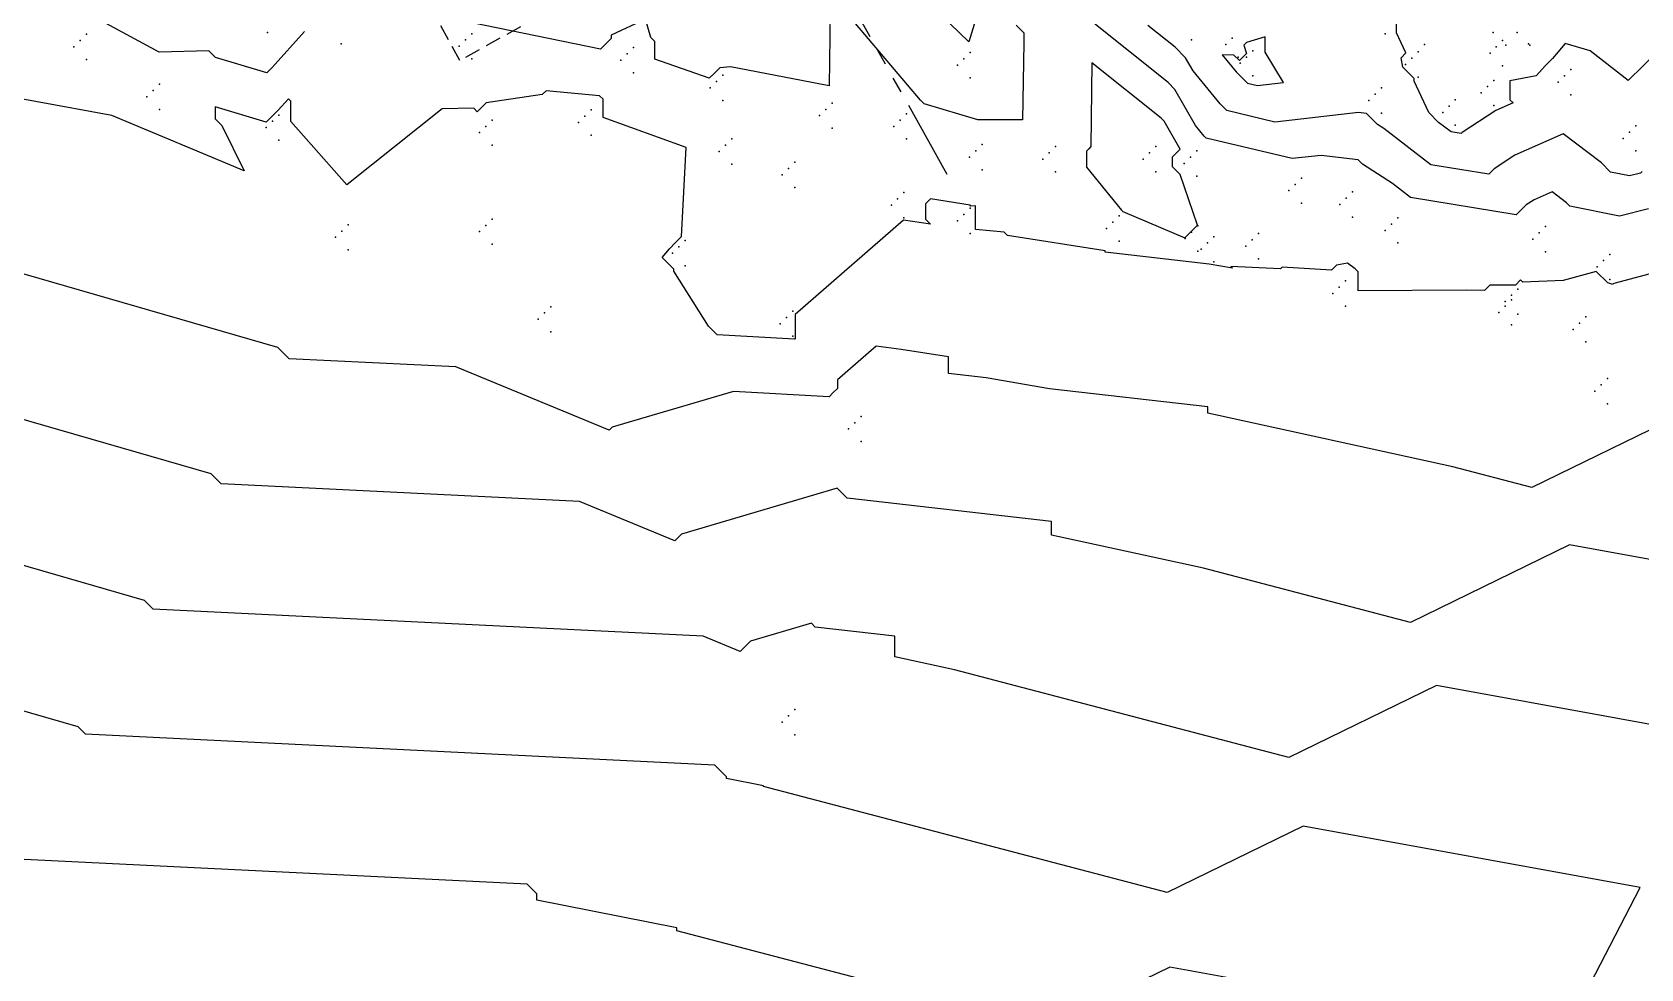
# Model space of a CAD drawing. Header units: metres. Extents: x 419582 to 423558, y 4805372 to 4807539.
# Drawn here: x 420765.54 to 420791.04, y 4805828.9 to 4805843.75 of the extents above; entities that cross this region are included whole.
import ezdxf

# ---------------------------------------------------------------- set-up
doc = ezdxf.new("R2010")
doc.units = ezdxf.units.M
doc.linetypes.add('HIDDEN', pattern=[0.375, 0.25, -0.125])
doc.linetypes.add('PHANTOM', pattern=[2.5, 1.25, -0.25, 0.25, -0.25, 0.25, -0.25])
for name, color, linetype in [('_pieds', 253, 'HIDDEN'), ('C-TINN', 4, 'Continuous'), ('C-TOPO-MAJR', 9, 'Continuous'), ('C-TOPO-MINR', 8, 'Continuous')]:
    doc.layers.add(name, color=color, linetype=linetype)

# ---------------------------------------------------------------- blocks, each defined once
blk = doc.blocks.new('AN30 +3 +0')
at = {"linetype": 'PHANTOM', "flags": 128}
blk.add_lwpolyline([(0, -11.382), (0, 11.382)], dxfattribs=at)

msp = doc.modelspace()

# ---------------------------------------------------------------- linework, layer by layer
at = {"layer": '_pieds', "elevation": 1718.013, "flags": 128}
msp.add_lwpolyline([(420772.322, 4805843.306), (420766.439, 4805853.865), (420776.997, 4805859.748), (420782.88, 4805849.189)], close=True, dxfattribs=at)
at = {"layer": 'C-TINN', "color": 4, "linetype": 'Continuous', "lineweight": -3}
for p in [(420769.27, 4805843.75, 1679.18), (420772.51, 4805843.73, 1680.57), (420786.99, 4805843.73, 1678.32), (420788.7, 4805843.75, 1677.38), (420789.08, 4805843.75, 1677.59), (420766.2, 4805843.52, 1680.59), (420766.3, 4805843.62, 1680.59), (420766.4, 4805843.72, 1680.59), (420770.44, 4805843.57, 1680.54), (420772.31, 4805843.53, 1680.57), (420772.41, 4805843.63, 1680.57), (420775.07, 4805843.51, 1680.35), (420783.92, 4805843.63, 1678.44), (420784.46, 4805843.56, 1678.34), (420784.56, 4805843.66, 1678.34), (420787.61, 4805843.56, 1677.57), (420788.75, 4805843.52, 1677.5), (420788.85, 4805843.62, 1677.5), (420788.9, 4805843.55, 1677.38), (420789.26, 4805843.57, 1677.6), (420789.28, 4805843.55, 1677.59), (420766.4, 4805843.32, 1680.59), (420772.51, 4805843.33, 1680.57), (420774.87, 4805843.31, 1680.35), (420774.97, 4805843.41, 1680.35), (420780.21, 4805843.23, 1679.11), (420780.31, 4805843.33, 1679.11), (420780.41, 4805843.43, 1679.11), (420784.66, 4805843.36, 1678.34), (420784.69, 4805843.26, 1677.74), (420784.79, 4805843.36, 1677.74), (420784.89, 4805843.46, 1677.74), (420787.31, 4805843.24, 1677.91), (420787.41, 4805843.34, 1677.91), (420787.51, 4805843.44, 1677.91), (420788.65, 4805843.42, 1677.5), (420788.85, 4805843.22, 1677.5), (420775.07, 4805843.11, 1680.35), (420776.39, 4805842.97, 1680.15), (420776.49, 4805843.07, 1680.15), (420780.41, 4805843.03, 1679.11), (420784.89, 4805843.06, 1677.74), (420787.51, 4805843.04, 1677.91), (420788.71, 4805842.99, 1677.89), (420789.73, 4805842.96, 1678.33), (420789.83, 4805843.06, 1678.33), (420789.93, 4805843.16, 1678.33), (420767.36, 4805842.73, 1680.88), (420767.46, 4805842.83, 1680.88), (420767.56, 4805842.93, 1680.88), (420776.29, 4805842.87, 1680.15), (420786.83, 4805842.77, 1678.72), (420786.93, 4805842.87, 1678.72), (420788.51, 4805842.79, 1677.89), (420788.61, 4805842.89, 1677.89), (420789.93, 4805842.76, 1678.33), (420767.56, 4805842.53, 1680.88), (420774.4, 4805842.52, 1681.26), (420776.49, 4805842.67, 1680.15), (420778.12, 4805842.53, 1680.25), (420778.22, 4805842.63, 1680.25), (420779.4, 4805842.46, 1680.34), (420786.73, 4805842.67, 1678.72), (420786.93, 4805842.47, 1678.72), (420787.9, 4805842.48, 1677.79), (420788, 4805842.58, 1677.79), (420788.1, 4805842.68, 1677.79), (420788.71, 4805842.59, 1677.89), (420769.25, 4805842.24, 1681.11), (420769.35, 4805842.34, 1681.11), (420769.45, 4805842.44, 1681.11), (420772.73, 4805842.26, 1681.17), (420772.83, 4805842.36, 1681.17), (420774.2, 4805842.32, 1681.26), (420774.3, 4805842.42, 1681.26), (420778.02, 4805842.43, 1680.25), (420778.22, 4805842.23, 1680.25), (420779.2, 4805842.26, 1680.34), (420779.3, 4805842.36, 1680.34), (420788.1, 4805842.28, 1677.79), (420790.96, 4805842.27, 1678.38), (420769.45, 4805842.04, 1681.11), (420772.63, 4805842.16, 1681.17), (420772.83, 4805841.96, 1681.17), (420774.4, 4805842.12, 1681.26), (420776.53, 4805841.96, 1680.91), (420776.63, 4805842.06, 1680.91), (420779.4, 4805842.06, 1680.34), (420780.6, 4805841.97, 1680.52), (420781.76, 4805841.94, 1680.56), (420783.35, 4805841.94, 1681.8), (420790.76, 4805842.07, 1678.38), (420790.86, 4805842.17, 1678.38), (420776.43, 4805841.86, 1680.91), (420777.63, 4805841.69, 1680.92), (420780.4, 4805841.77, 1680.52), (420780.5, 4805841.87, 1680.52), (420781.56, 4805841.74, 1680.56), (420781.66, 4805841.84, 1680.56), (420783.15, 4805841.74, 1681.8), (420783.25, 4805841.84, 1681.8), (420783.9, 4805841.77, 1680.46), (420784, 4805841.87, 1680.46), (420790.96, 4805841.87, 1678.38), (420776.63, 4805841.66, 1680.91), (420777.43, 4805841.49, 1680.92), (420777.53, 4805841.59, 1680.92), (420780.6, 4805841.57, 1680.52), (420781.76, 4805841.54, 1680.56), (420783.35, 4805841.54, 1681.8), (420783.8, 4805841.67, 1680.46), (420784, 4805841.47, 1680.46), (420785.66, 4805841.44, 1680.53), (420777.63, 4805841.29, 1680.92), (420779.36, 4805841.21, 1680.98), (420785.46, 4805841.24, 1680.53), (420785.56, 4805841.34, 1680.53), (420786.47, 4805841.22, 1680.69), (420779.16, 4805841.01, 1680.98), (420779.26, 4805841.11, 1680.98), (420780.41, 4805840.96, 1681.03), (420785.66, 4805841.04, 1680.53), (420786.27, 4805841.02, 1680.69), (420786.37, 4805841.12, 1680.69), (420770.55, 4805840.7, 1681.13), (420772.73, 4805840.69, 1681.21), (420772.83, 4805840.79, 1681.21), (420779.36, 4805840.81, 1680.98), (420780.21, 4805840.76, 1681.03), (420780.31, 4805840.86, 1681.03), (420782.67, 4805840.74, 1680.91), (420782.77, 4805840.84, 1680.91), (420784.02, 4805840.68, 1680.99), (420786.47, 4805840.82, 1680.69), (420787.09, 4805840.71, 1680.62), (420787.19, 4805840.81, 1680.62), (420789.53, 4805840.67, 1680.6), (420770.35, 4805840.5, 1681.13), (420770.45, 4805840.6, 1681.13), (420772.63, 4805840.59, 1681.21), (420775.89, 4805840.45, 1680.99), (420780.41, 4805840.56, 1681.03), (420782.57, 4805840.64, 1680.91), (420782.77, 4805840.44, 1680.91), (420783.82, 4805840.48, 1680.99), (420783.92, 4805840.58, 1680.99), (420784.17, 4805840.41, 1680.98), (420784.27, 4805840.51, 1680.98), (420784.88, 4805840.46, 1680.95), (420784.98, 4805840.56, 1680.95), (420786.99, 4805840.61, 1680.62), (420787.19, 4805840.41, 1680.62), (420789.33, 4805840.47, 1680.6), (420789.43, 4805840.57, 1680.6), (420770.55, 4805840.3, 1681.13), (420772.83, 4805840.39, 1681.21), (420775.69, 4805840.25, 1680.99), (420775.79, 4805840.35, 1680.99), (420784.02, 4805840.28, 1680.99), (420784.07, 4805840.31, 1680.98), (420784.78, 4805840.36, 1680.95), (420784.98, 4805840.16, 1680.95), (420789.53, 4805840.27, 1680.6), (420790.55, 4805840.23, 1680.95), (420775.89, 4805840.05, 1680.99), (420784.27, 4805840.11, 1680.98), (420790.35, 4805840.03, 1680.95), (420790.45, 4805840.13, 1680.95), (420786.26, 4805839.71, 1681.12), (420786.36, 4805839.81, 1681.12), (420789.09, 4805839.68, 1681.09), (420790.55, 4805839.83, 1680.95), (420773.76, 4805839.4, 1681.11), (420786.16, 4805839.61, 1681.12), (420786.36, 4805839.41, 1681.12), (420788.89, 4805839.48, 1681.09), (420788.89, 4805839.41, 1681.18), (420788.99, 4805839.58, 1681.09), (420788.99, 4805839.51, 1681.18), (420773.56, 4805839.2, 1681.11), (420773.66, 4805839.3, 1681.11), (420777.5, 4805839.23, 1680.95), (420777.6, 4805839.33, 1680.95), (420788.79, 4805839.31, 1681.18), (420789.09, 4805839.28, 1681.09), (420790.07, 4805839.14, 1681.51), (420790.17, 4805839.24, 1681.51), (420773.76, 4805839, 1681.11), (420777.4, 4805839.13, 1680.95), (420777.6, 4805838.93, 1680.95), (420788.99, 4805839.11, 1681.18), (420789.97, 4805839.04, 1681.51), (420790.17, 4805838.84, 1681.51), (420790.41, 4805838.16, 1681.38), (420790.51, 4805838.26, 1681.38), (420790.31, 4805838.06, 1681.38), (420790.51, 4805837.86, 1681.38), (420778.68, 4805837.66, 1682.56), (420778.48, 4805837.46, 1682.56), (420778.58, 4805837.56, 1682.56), (420778.68, 4805837.26, 1682.56), (420777.43, 4805832.81, 1684.64), (420777.53, 4805832.91, 1684.64), (420777.63, 4805833.01, 1684.64), (420777.63, 4805832.61, 1684.64)]:
    msp.add_point(p, dxfattribs=at)
at = {"layer": 'C-TOPO-MAJR', "color": 9, "linetype": 'Continuous', "lineweight": -3, "flags": 128}
for points, elevation in [([(420778.189, 4805844.075), (420778.175, 4805842.902), (420776.612, 4805843.204), (420776.441, 4805843.19), (420776.356, 4805843.106), (420776.272, 4805843.022), (420775.411, 4805843.328), (420775.411, 4805843.605), (420775.349, 4805843.667), (420775.263, 4805843.962), (420774.72, 4805843.709), (420774.72, 4805843.654), (420774.634, 4805843.568), (420774.548, 4805843.482), (420772.516, 4805843.9)], 1680), ([(420781.138, 4805843.863), (420781.258, 4805843.743), (420781.258, 4805843.583), (420781.239, 4805842.361), (420780.53, 4805842.361), (420779.679, 4805842.618), (420779.624, 4805842.673), (420778.388, 4805844.135)], 1680), ([(420769.855, 4805843.762), (420769.346, 4805843.193), (420769.304, 4805843.151), (420769.262, 4805843.108), (420768.445, 4805843.354), (420768.342, 4805843.458), (420767.554, 4805843.438), (420766.645, 4805843.927)], 1680), ([(420791.161, 4805840.95), (420790.702, 4805840.836), (420789.916, 4805840.994), (420789.862, 4805841.048), (420789.636, 4805841.222), (420789.348, 4805841.095), (420789.225, 4805841.014), (420789.146, 4805840.935), (420789.067, 4805840.856), (420787.389, 4805841.132), (420787.105, 4805841.352), (420786.631, 4805841.658), (420786.561, 4805841.728), (420785.973, 4805841.8), (420785.514, 4805841.748), (420784.151, 4805842.071), (420784.117, 4805842.105), (420783.982, 4805842.271), (420783.655, 4805842.845), (420783.548, 4805842.953), (420782.341, 4805843.917)], 1680), ([(420786.769, 4805821.948), (420791.031, 4805830.185), (420785.687, 4805831.158), (420783.534, 4805830.107), (420777.135, 4805831.787), (420777.135, 4805831.799), (420776.547, 4805831.916), (420776.547, 4805831.942), (420776.36, 4805832.129), (420766.383, 4805832.619), (420766.268, 4805832.735), (420757.225, 4805835.348)], 1685)]:
    msp.add_lwpolyline(points, dxfattribs=dict(at, elevation=elevation))
at = {"layer": 'C-TOPO-MINR', "color": 8, "linetype": 'Continuous', "lineweight": -3, "flags": 128}
for points, elevation in [([(420780.838, 4805845.07), (420780.388, 4805843.6), (420778.905, 4805845.038)], 1679), ([(420791.062, 4805841.543), (420791.037, 4805841.518), (420790.861, 4805841.474), (420790.561, 4805841.535), (420790.416, 4805841.679), (420789.812, 4805842.143), (420789.046, 4805841.804), (420788.716, 4805841.587), (420788.673, 4805841.544), (420788.63, 4805841.501), (420787.711, 4805841.651), (420786.968, 4805842.225), (420786.865, 4805842.292), (420786.693, 4805842.464), (420786.564, 4805842.48), (420785.238, 4805842.328), (420784.478, 4805842.509), (420784.37, 4805842.616), (420783.942, 4805843.142), (420783.825, 4805843.348), (420783.658, 4805843.515), (420783.225, 4805843.861)], 1679), ([(420791.316, 4805843.45), (420790.841, 4805842.986), (420790.24, 4805843.457), (420789.844, 4805843.576), (420789.64, 4805843.334), (420789.585, 4805843.279), (420789.529, 4805843.223), (420789.38, 4805843.063), (420788.965, 4805842.982), (420788.965, 4805842.683), (420789.015, 4805842.632), (420788.743, 4805842.512), (420788.207, 4805842.16), (420788.199, 4805842.152), (420788.192, 4805842.145), (420788.032, 4805842.171), (420787.836, 4805842.323), (420787.681, 4805842.478), (420787.446, 4805842.977), (420787.446, 4805843.021), (420787.268, 4805843.199), (420787.24, 4805843.348), (420787.318, 4805843.426), (420787.169, 4805843.743), (420787.169, 4805843.972)], 1678), ([(420791.349, 4805839.961), (420790.613, 4805839.77), (420790.604, 4805839.761), (420790.596, 4805839.752), (420790.516, 4805839.777), (420790.334, 4805839.959), (420789.811, 4805839.817), (420789.171, 4805839.788), (420789.134, 4805839.825), (420789.052, 4805839.743), (420788.645, 4805839.739), (420788.564, 4805839.658), (420788.276, 4805839.664), (420786.559, 4805839.65), (420786.559, 4805839.954), (420786.511, 4805840.002), (420786.391, 4805840.092), (420786.218, 4805840.06), (420786.138, 4805839.981), (420785.356, 4805840.028), (420785.327, 4805839.998), (420784.54, 4805840.039), (420784.569, 4805840.01), (420784.199, 4805840.074), (420782.547, 4805840.267), (420782.547, 4805840.288), (420781, 4805840.53), (420780.95, 4805840.58), (420780.496, 4805840.623), (420780.496, 4805840.997), (420780.421, 4805840.996), (420780.409, 4805841.008), (420779.78, 4805841.11), (420779.74, 4805841.07), (420779.7, 4805841.03), (420779.7, 4805840.79), (420779.78, 4805840.71), (420779.351, 4805840.77), (420777.634, 4805839.278), (420777.634, 4805838.891), (420777.63, 4805838.887), (420777.627, 4805838.884), (420776.4, 4805838.952), (420776.263, 4805839.089), (420775.713, 4805839.962), (420775.713, 4805839.996), (420775.529, 4805840.179), (420775.642, 4805840.319), (420775.739, 4805840.416), (420775.835, 4805840.512), (420775.908, 4805841.927), (420774.591, 4805842.403), (420774.591, 4805842.689), (420774.534, 4805842.746), (420773.688, 4805842.825), (420773.626, 4805842.763), (420772.739, 4805842.635), (420772.668, 4805842.563), (420772.596, 4805842.491), (420772.539, 4805842.548), (420772.039, 4805842.54), (420770.526, 4805841.332), (420769.641, 4805842.335), (420769.641, 4805842.658), (420769.602, 4805842.697), (420769.44, 4805842.515), (420769.345, 4805842.42), (420769.251, 4805842.326), (420768.442, 4805842.57), (420768.442, 4805842.379), (420768.546, 4805842.274), (420768.899, 4805841.556), (420766.801, 4805842.431), (420764.375, 4805842.876)], 1681), ([(420792.025, 4805837.855), (420789.315, 4805836.532), (420788.06, 4805836.862), (420784.177, 4805837.71), (420784.177, 4805837.81), (420781.667, 4805838.096), (420780.661, 4805838.27), (420780.068, 4805838.339), (420780.068, 4805838.604), (420779.313, 4805838.721), (420778.921, 4805838.776), (420778.304, 4805838.241), (420778.304, 4805838.102), (420778.239, 4805838.037), (420778.174, 4805837.971), (420776.657, 4805838.055), (420774.736, 4805837.49), (420774.711, 4805837.465), (420774.685, 4805837.439), (420772.255, 4805838.444), (420769.613, 4805838.573), (420769.432, 4805838.754), (420762.499, 4805840.758)], 1682), ([(420791.181, 4805824.827), (420796.177, 4805834.482), (420789.912, 4805835.623), (420787.388, 4805834.39), (420784.11, 4805835.251), (420781.697, 4805835.778), (420781.697, 4805835.992), (420778.458, 4805836.361), (420778.3, 4805836.519), (420775.832, 4805835.793), (420775.778, 4805835.739), (420775.725, 4805835.686), (420774.215, 4805836.31), (420768.537, 4805836.589), (420768.378, 4805836.748), (420755.896, 4805840.354)], 1683), ([(420788.975, 4805823.388), (420793.604, 4805832.333), (420787.8, 4805833.39), (420785.461, 4805832.248), (420780.159, 4805833.641), (420779.217, 4805833.846), (420779.217, 4805834.174), (420777.953, 4805834.318), (420777.892, 4805834.379), (420776.928, 4805834.096), (420776.846, 4805834.014), (420776.765, 4805833.932), (420776.176, 4805834.176), (420767.46, 4805834.604), (420767.323, 4805834.741), (420756.561, 4805837.851)], 1684), ([(420784.564, 4805820.509), (420788.459, 4805828.036), (420783.574, 4805828.926), (420781.607, 4805827.965), (420775.759, 4805829.5), (420775.759, 4805829.546), (420773.538, 4805829.989), (420773.538, 4805830.086), (420773.386, 4805830.238), (420765.307, 4805830.635)], 1686)]:
    msp.add_lwpolyline(points, dxfattribs=dict(at, elevation=elevation))
for points, elevation in [([(420784.962, 4805842.909), (420785.378, 4805842.957), (420785.085, 4805843.435), (420785.085, 4805843.682), (420784.79, 4805843.59), (420784.747, 4805843.547), (420784.79, 4805843.417), (420784.734, 4805843.36), (420784.677, 4805843.303), (420784.59, 4805843.39), (420784.404, 4805843.397), (420784.624, 4805843.127), (420784.805, 4805842.946), (420784.962, 4805842.909)], 1678), ([(420782.253, 4805841.869), (420782.253, 4805841.611), (420782.808, 4805840.931), (420782.829, 4805840.911), (420783.814, 4805840.493), (420783.913, 4805840.592), (420784.012, 4805840.691), (420783.738, 4805841.498), (420783.619, 4805841.618), (420783.619, 4805841.779), (420783.678, 4805841.839), (420783.738, 4805841.898), (420783.486, 4805842.342), (420783.438, 4805842.39), (420782.338, 4805843.269), (420782.324, 4805841.94), (420782.289, 4805841.905), (420782.253, 4805841.869)], 1681)]:
    msp.add_lwpolyline(points, close=True, dxfattribs=dict(at, elevation=elevation))

# ---------------------------------------------------------------- block references
at = {"rotation": 29.12628566}
msp.add_blockref('AN30 +3 +0', (420774.503, 4805851.44, 1718.013), dxfattribs=at)

doc.saveas('drawing.dxf')
